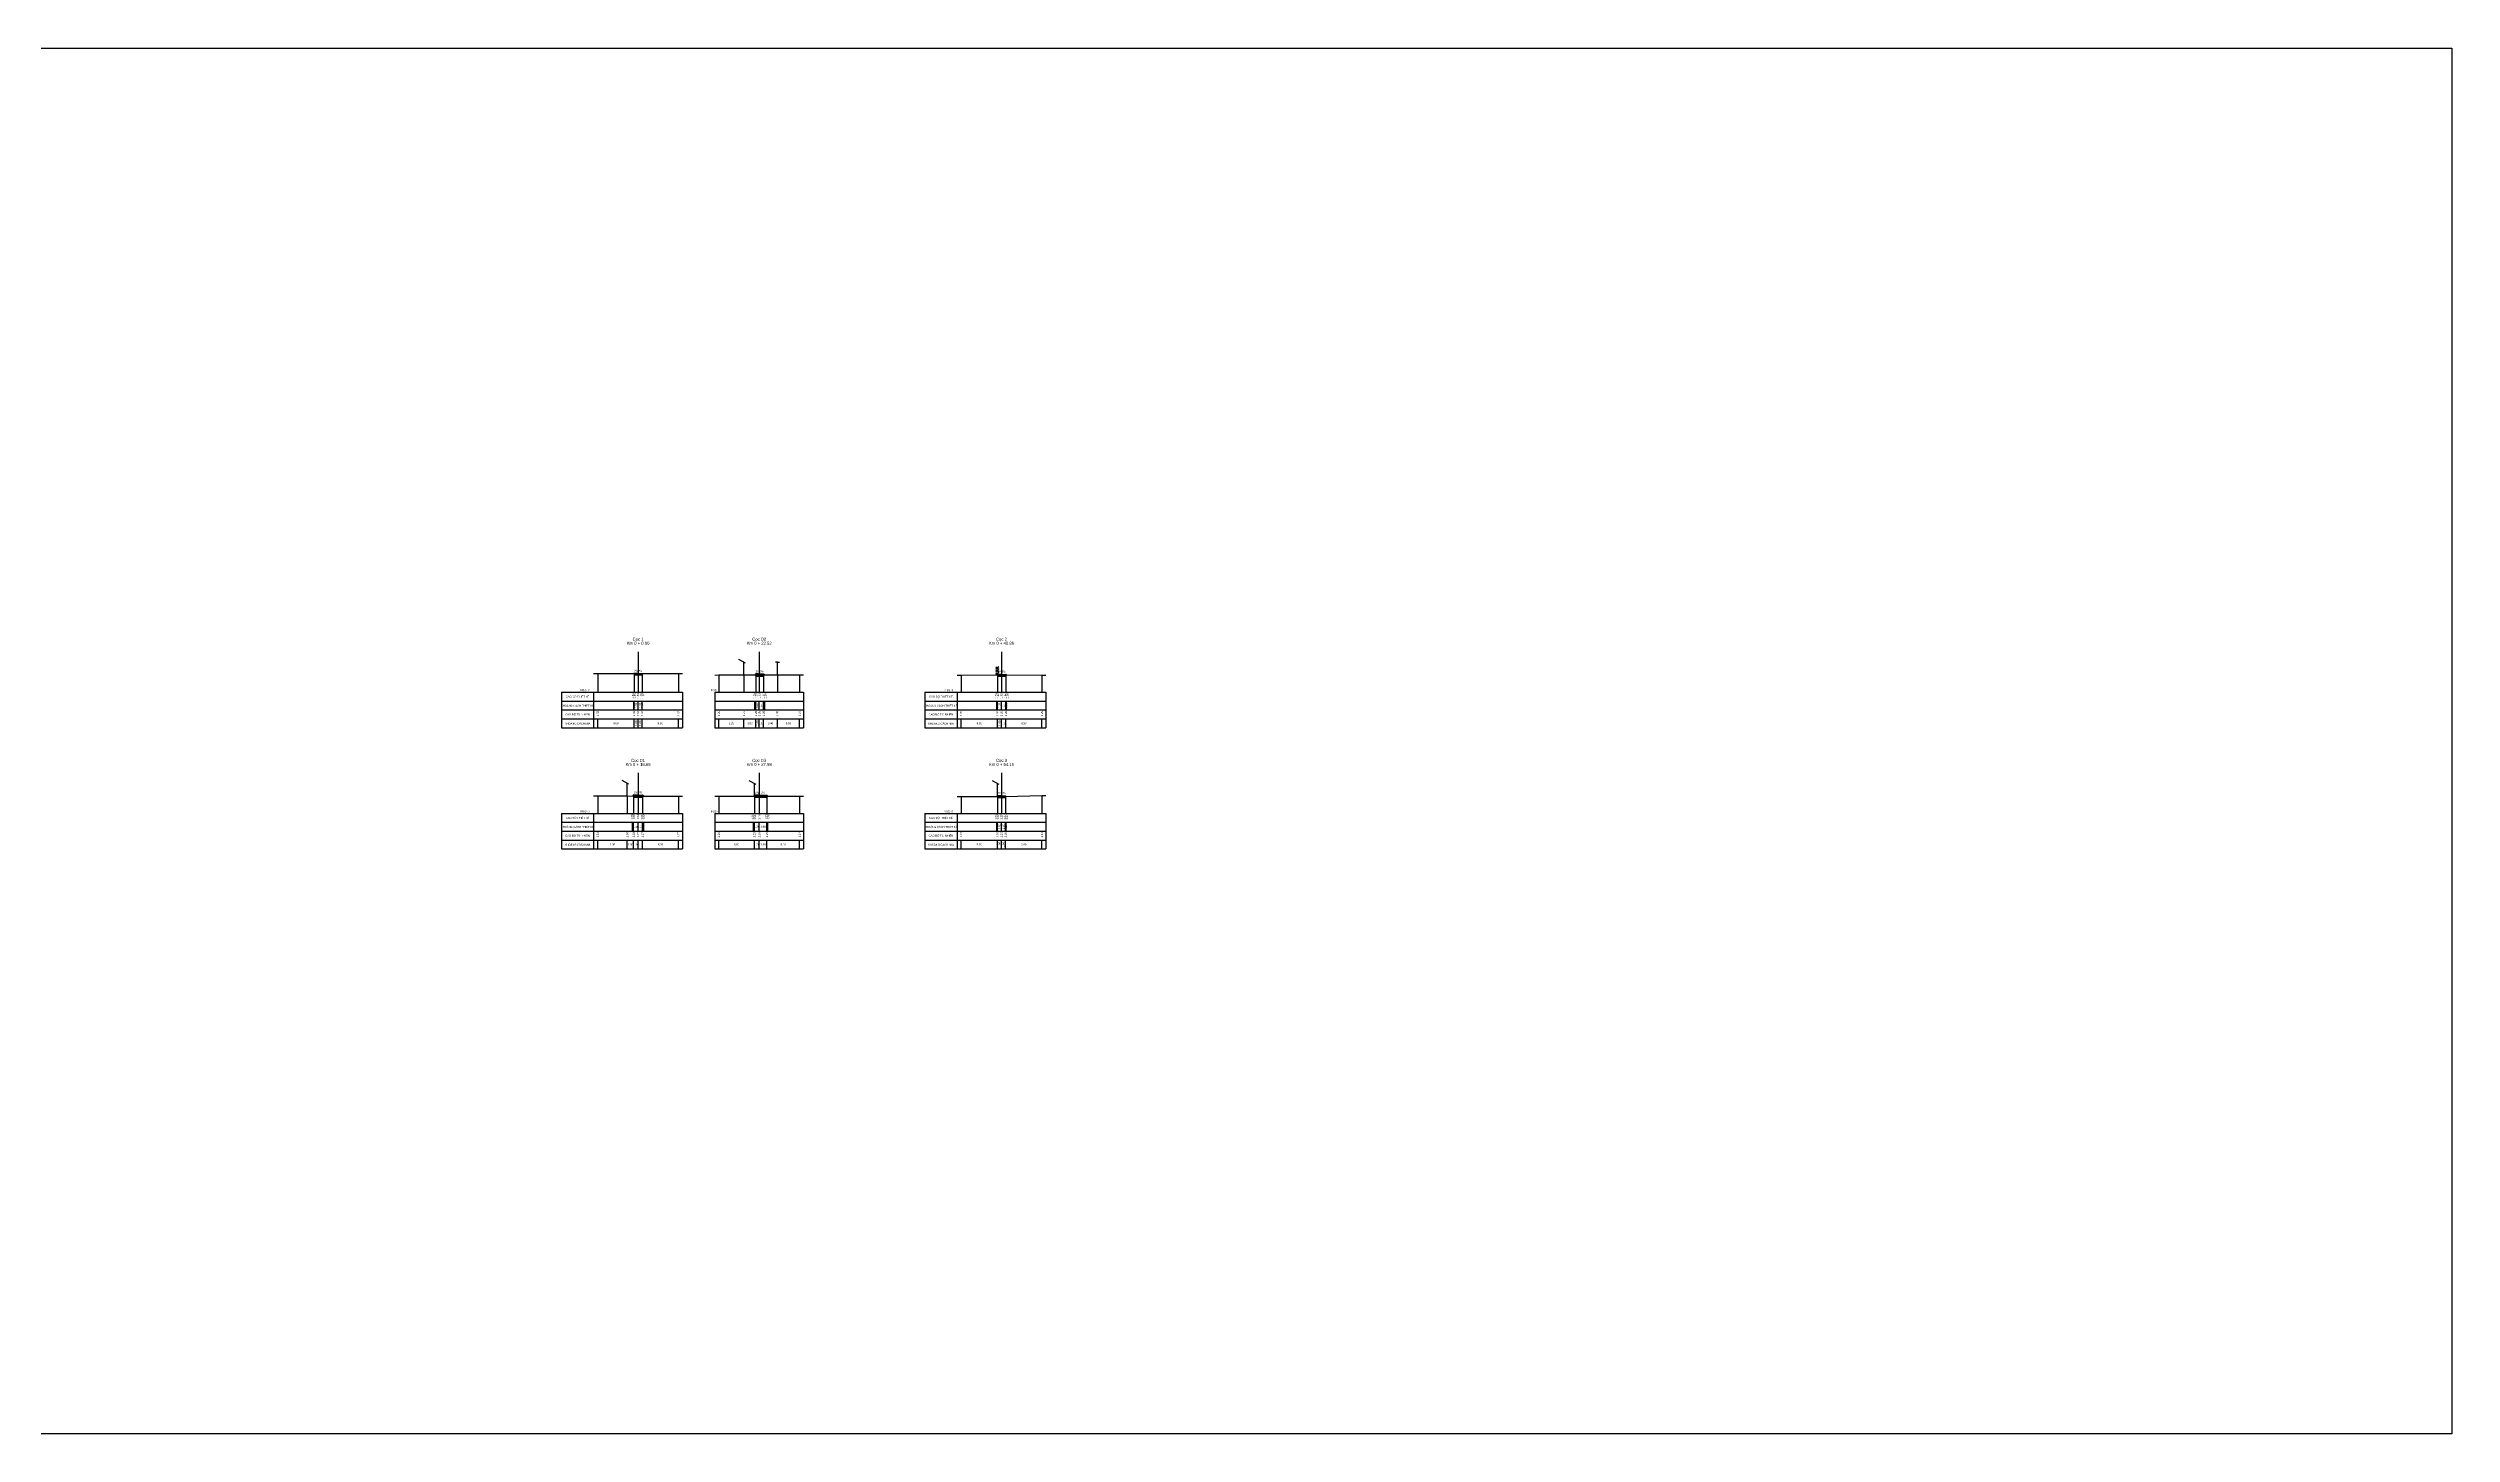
# Model space of a CAD drawing. Header units: inches. Extents: x -261 to 1013, y -2511 to 313.
# Drawn here: x 374 to 969, y -2511 to -2168 of the extents above; entities that cross this region are included whole.
import ezdxf
from ezdxf.enums import TextEntityAlignment as Align

# ---------------------------------------------------------------- set-up
doc = ezdxf.new("R2010")
doc.units = ezdxf.units.IN
doc.header["$MEASUREMENT"] = 0
for name, color, linetype in [('Bang TN tu nhien', 3, 'Continuous'), ('Dien thiet ke TN', 2, 'Continuous'), ('Duong cu', 8, 'Continuous'), ('Duong do thiet ke', 2, 'Continuous'), ('Duong dong trac ngang tu nhien', 9, 'Continuous'), ('KH_VAT', 8, 'Continuous'), ('Khuon duong1', 14, 'Continuous'), ('Mat duong PD 1', 1, 'Continuous'), ('Taluy', 1, 'Continuous'), ('Trac ngang tu nhien', 3, 'Continuous'), ('TracNgang', 7, 'Continuous')]:
    doc.layers.add(name, color=color, linetype=linetype)
doc.styles.add('BangTN', font='viet buddy.shx', dxfattribs={"width": 0.8})

# ---------------------------------------------------------------- blocks, each defined once
blk = doc.blocks.new('ChieuDungVat1.dwg')
at = {"layer": 'KH_VAT', "color": 6}
for points in [[(2.1, 14.6), (-6.3, 19.1)], [(0, 0), (0, 15.7)]]:
    blk.add_lwpolyline(points, dxfattribs=at)
blk = doc.blocks.new('CHIEUDUNGVAT12')
at = {"layer": 'KH_VAT', "color": 1}
for q in [(-2.5, 15.6), (2.5, 15.6)]:
    blk.add_line((0, 15.6), q, dxfattribs=at)
at = {"layer": 'KH_VAT', "color": 7}
blk.add_lwpolyline([(0, 0), (0, 15.6)], dxfattribs=at)
blk = doc.blocks.new('ChieuDungVat4.dwg')
at = {"layer": 'KH_VAT', "color": 1}
blk.add_blockref('CHIEUDUNGVAT12', (0, 0), dxfattribs=at)
blk = doc.blocks.new('HANGRAO')
at = {"color": 2, "linetype": 'Continuous'}
for p, q in [((-1.3, 6.7), (1.2, 4.8)), ((1.2, 6.7), (-1.3, 4.8)), ((1.2, 4.4), (-1.3, 2.5)), ((-1.3, 4.4), (1.2, 2.5)), ((-1.3, 2.1), (1.2, 0.2)), ((1.2, 2.1), (-1.3, 0.2))]:
    blk.add_line(p, q, dxfattribs=at)
blk = doc.blocks.new('ChieuDungVat3.dwg')
at = {"layer": 'KH_VAT', "color": 1, "xscale": 1.5, "yscale": 1.5, "zscale": 1.5}
blk.add_blockref('HANGRAO', (0, 0), dxfattribs=at)

msp = doc.modelspace()

# ---------------------------------------------------------------- linework, layer by layer
msp.add_lwpolyline([(-221.37, -2168), (969.22, -2168), (969.22, -2511.12), (-221.37, -2511.12)], close=True)
at = {"layer": 'Bang TN tu nhien', "color": 3}
for p, q in [((520.03, -2317.48), (520.03, -2327.48)), ((550.03, -2317.48), (550.03, -2327.48)), ((610.03, -2317.48), (610.03, -2327.48)), ((501.03, -2327.48), (501.03, -2336.28)), ((501.03, -2327.48), (531.03, -2327.48)), ((509.03, -2327.48), (509.03, -2336.28)), ((531.03, -2327.48), (531.03, -2336.28)), ((539.03, -2327.48), (539.03, -2336.28)), ((539.03, -2327.48), (561.03, -2327.48)), ((561.03, -2327.48), (561.03, -2336.28)), ((591.03, -2327.48), (591.03, -2336.28)), ((591.03, -2327.48), (621.03, -2327.48)), ((599.03, -2327.48), (599.03, -2336.28)), ((621.03, -2327.48), (621.03, -2336.28)), ((501.03, -2329.68), (531.03, -2329.68)), ((501.03, -2331.88), (531.03, -2331.88)), ((539.03, -2329.68), (561.03, -2329.68)), ((539.03, -2331.88), (561.03, -2331.88)), ((591.03, -2329.68), (621.03, -2329.68)), ((591.03, -2331.88), (621.03, -2331.88)), ((501.03, -2334.08), (531.03, -2334.08)), ((501.03, -2336.28), (531.03, -2336.28)), ((539.03, -2334.08), (561.03, -2334.08)), ((539.03, -2336.28), (561.03, -2336.28)), ((591.03, -2334.08), (621.03, -2334.08)), ((591.03, -2336.28), (621.03, -2336.28)), ((520.03, -2347.48), (520.03, -2357.48)), ((550.03, -2347.48), (550.03, -2357.48)), ((610.03, -2347.48), (610.03, -2357.48)), ((501.03, -2357.48), (501.03, -2366.28)), ((501.03, -2357.48), (531.03, -2357.48)), ((501.03, -2359.68), (531.03, -2359.68)), ((501.03, -2361.88), (531.03, -2361.88)), ((509.03, -2357.48), (509.03, -2366.28)), ((531.03, -2357.48), (531.03, -2366.28)), ((539.03, -2357.48), (539.03, -2366.28)), ((539.03, -2357.48), (561.03, -2357.48)), ((539.03, -2359.68), (561.03, -2359.68)), ((539.03, -2361.88), (561.03, -2361.88)), ((561.03, -2357.48), (561.03, -2366.28)), ((591.03, -2357.48), (591.03, -2366.28)), ((591.03, -2357.48), (621.03, -2357.48)), ((591.03, -2359.68), (621.03, -2359.68)), ((591.03, -2361.88), (621.03, -2361.88)), ((599.03, -2357.48), (599.03, -2366.28)), ((621.03, -2357.48), (621.03, -2366.28)), ((501.03, -2364.08), (531.03, -2364.08)), ((501.03, -2366.28), (531.03, -2366.28)), ((539.03, -2364.08), (561.03, -2364.08)), ((539.03, -2366.28), (561.03, -2366.28)), ((591.03, -2364.08), (621.03, -2364.08)), ((591.03, -2366.28), (621.03, -2366.28))]:
    msp.add_line(p, q, dxfattribs=at)
at = {"layer": 'Dien thiet ke TN'}
for p, q in [((519.03, -2322.83), (519.03, -2327.48)), ((519.03, -2322.83), (519.03, -2327.48)), ((519.03, -2322.83), (519.03, -2327.48)), ((519.03, -2322.83), (519.03, -2327.48)), ((519.03, -2322.83), (519.03, -2327.48)), ((520.03, -2322.85), (520.03, -2327.48)), ((520.03, -2322.85), (520.03, -2327.48)), ((521.03, -2322.83), (521.03, -2327.48)), ((521.03, -2322.83), (521.03, -2327.48)), ((521.03, -2322.83), (521.03, -2327.48)), ((521.03, -2322.83), (521.03, -2327.48)), ((521.03, -2322.83), (521.03, -2327.48)), ((549.23, -2322.95), (549.23, -2327.48)), ((549.23, -2322.95), (549.23, -2327.48)), ((549.23, -2322.95), (549.23, -2327.48)), ((549.23, -2322.95), (549.23, -2327.48)), ((549.23, -2322.95), (549.23, -2327.48)), ((550.03, -2322.97), (550.03, -2327.48)), ((550.03, -2322.97), (550.03, -2327.48)), ((551.13, -2322.95), (551.13, -2327.48)), ((551.13, -2322.95), (551.13, -2327.48)), ((551.13, -2322.95), (551.13, -2327.48)), ((551.13, -2322.95), (551.13, -2327.48)), ((551.13, -2322.95), (551.13, -2327.48)), ((609.03, -2323.04), (609.03, -2327.48)), ((609.03, -2323.04), (609.03, -2327.48)), ((609.03, -2323.04), (609.03, -2327.48)), ((609.03, -2323.04), (609.03, -2327.48)), ((609.03, -2323.04), (609.03, -2327.48)), ((610.03, -2323.06), (610.03, -2327.48)), ((610.03, -2323.06), (610.03, -2327.48)), ((611.13, -2323.04), (611.13, -2327.48)), ((611.13, -2323.04), (611.13, -2327.48)), ((611.13, -2323.04), (611.13, -2327.48)), ((611.13, -2323.04), (611.13, -2327.48)), ((611.13, -2323.04), (611.13, -2327.48)), ((518.93, -2352.92), (518.93, -2357.48)), ((518.93, -2352.92), (518.93, -2357.48)), ((518.93, -2352.92), (518.93, -2357.48)), ((518.93, -2352.92), (518.93, -2357.48)), ((518.93, -2352.92), (518.93, -2357.48)), ((520.03, -2352.94), (520.03, -2357.48)), ((520.03, -2352.94), (520.03, -2357.48)), ((521.13, -2352.92), (521.13, -2357.48)), ((521.13, -2352.92), (521.13, -2357.48)), ((521.13, -2352.92), (521.13, -2357.48)), ((521.13, -2352.92), (521.13, -2357.48)), ((521.13, -2352.92), (521.13, -2357.48)), ((548.83, -2352.97), (548.83, -2357.48)), ((548.83, -2352.97), (548.83, -2357.48)), ((548.83, -2352.97), (548.83, -2357.48)), ((548.83, -2352.97), (548.83, -2357.48)), ((548.83, -2352.97), (548.83, -2357.48)), ((550.03, -2353), (550.03, -2357.48)), ((550.03, -2353), (550.03, -2357.48)), ((551.93, -2352.96), (551.93, -2357.48)), ((551.93, -2352.96), (551.93, -2357.48)), ((551.93, -2352.96), (551.93, -2357.48)), ((551.93, -2352.96), (551.93, -2357.48)), ((551.93, -2352.96), (551.93, -2357.48)), ((609.03, -2353.11), (609.03, -2357.48)), ((609.03, -2353.11), (609.03, -2357.48)), ((609.03, -2353.11), (609.03, -2357.48)), ((609.03, -2353.11), (609.03, -2357.48)), ((609.03, -2353.11), (609.03, -2357.48)), ((610.03, -2353.13), (610.03, -2357.48)), ((610.03, -2353.13), (610.03, -2357.48)), ((611.03, -2353.11), (611.03, -2357.48)), ((611.03, -2353.11), (611.03, -2357.48)), ((611.03, -2353.11), (611.03, -2357.48)), ((611.03, -2353.11), (611.03, -2357.48)), ((611.03, -2353.11), (611.03, -2357.48))]:
    msp.add_line(p, q, dxfattribs=at)
at = {"layer": 'Duong cu'}
for points in [[(519.03, -2322.86), (519.03, -2323.15), (520.03, -2323.14), (521.03, -2323.15), (521.03, -2322.86)], [(519.03, -2322.93), (520.03, -2322.92), (521.03, -2322.93)], [(519.03, -2323.03), (520.03, -2323.02), (521.03, -2323.03)], [(549.23, -2323.22), (549.23, -2323.51), (550.03, -2323.51), (551.13, -2323.51), (551.13, -2323.22)], [(549.23, -2323.29), (550.03, -2323.29), (551.13, -2323.29)], [(549.23, -2323.39), (550.03, -2323.39), (551.13, -2323.39)], [(609.03, -2323.22), (609.03, -2323.51), (610.03, -2323.51), (611.13, -2323.51), (611.13, -2323.22)], [(609.03, -2323.29), (610.03, -2323.29), (611.13, -2323.29)], [(609.03, -2323.39), (610.03, -2323.39), (611.13, -2323.39)], [(518.93, -2353.2), (518.93, -2353.49), (520.03, -2353.5), (521.13, -2353.5), (521.13, -2353.21)], [(518.93, -2353.27), (520.03, -2353.28), (521.13, -2353.28)], [(518.93, -2353.37), (520.03, -2353.38), (521.13, -2353.38)], [(548.83, -2353.22), (548.83, -2353.51), (550.03, -2353.51), (551.93, -2353.51), (551.93, -2353.22)], [(548.83, -2353.29), (550.03, -2353.29), (551.93, -2353.29)], [(548.83, -2353.39), (550.03, -2353.39), (551.93, -2353.39)], [(609.03, -2353.28), (609.03, -2353.57), (610.03, -2353.52), (611.03, -2353.57), (611.03, -2353.28)], [(609.03, -2353.35), (610.03, -2353.3), (611.03, -2353.35)], [(609.03, -2353.45), (610.03, -2353.4), (611.03, -2353.45)]]:
    msp.add_lwpolyline(points, dxfattribs=at)
at = {"layer": 'Duong do thiet ke', "color": 1}
for centre in [(520.03, -2322.85), (550.03, -2322.97), (610.03, -2323.06), (520.03, -2352.94), (550.03, -2353), (610.03, -2353.13)]:
    msp.add_circle(centre, 0.1, dxfattribs=at)
at = {"layer": 'Duong dong trac ngang tu nhien', "color": 8}
for p, q in [((510.03, -2322.86), (510.03, -2327.48)), ((519.03, -2322.86), (519.03, -2327.48)), ((520.03, -2322.85), (520.03, -2327.48)), ((521.03, -2322.86), (521.03, -2327.48)), ((530.03, -2322.86), (530.03, -2327.48)), ((540.03, -2323.22), (540.03, -2327.48)), ((546.23, -2323.21), (546.23, -2327.48)), ((549.23, -2323.22), (549.23, -2327.48)), ((550.03, -2323.22), (550.03, -2327.48)), ((551.13, -2323.22), (551.13, -2327.48)), ((554.53, -2323.2), (554.53, -2327.48)), ((560.03, -2323.21), (560.03, -2327.48)), ((600.03, -2323.23), (600.03, -2327.48)), ((609.03, -2323.22), (609.03, -2327.48)), ((610.03, -2323.22), (610.03, -2327.48)), ((611.13, -2323.22), (611.13, -2327.48)), ((620.03, -2323.23), (620.03, -2327.48)), ((510.03, -2353.17), (510.03, -2357.48)), ((517.33, -2353.18), (517.33, -2357.48)), ((518.93, -2353.2), (518.93, -2357.48)), ((520.03, -2353.21), (520.03, -2357.48)), ((521.13, -2353.21), (521.13, -2357.48)), ((530.03, -2353.21), (530.03, -2357.48)), ((540.03, -2353.22), (540.03, -2357.48)), ((548.83, -2353.22), (548.83, -2357.48)), ((550.03, -2353.22), (550.03, -2357.48)), ((551.93, -2353.22), (551.93, -2357.48)), ((560.03, -2353.22), (560.03, -2357.48)), ((600.03, -2353.28), (600.03, -2357.48)), ((609.03, -2353.28), (609.03, -2357.48)), ((610.03, -2353.23), (610.03, -2357.48)), ((611.03, -2353.28), (611.03, -2357.48)), ((620.03, -2353.06), (620.03, -2357.48))]:
    msp.add_line(p, q, dxfattribs=at)
at = {"layer": 'Khuon duong1', "color": 3}
for points in [[(519.03, -2322.83), (519.03, -2322.98), (519.03, -2323.08), (520.03, -2323.1), (520.03, -2323), (520.03, -2322.85)], [(520.03, -2322.85), (520.03, -2323), (520.03, -2323.1), (521.03, -2323.08), (521.03, -2322.98), (521.03, -2322.83)], [(549.23, -2322.95), (549.23, -2323.1), (549.23, -2323.2), (550.03, -2323.22), (550.03, -2323.12), (550.03, -2322.97)], [(550.03, -2322.97), (550.03, -2323.12), (550.03, -2323.22), (551.13, -2323.2), (551.13, -2323.1), (551.13, -2322.95)], [(609.03, -2323.04), (609.03, -2323.19), (609.03, -2323.29), (610.03, -2323.31), (610.03, -2323.21), (610.03, -2323.06)], [(610.03, -2323.06), (610.03, -2323.21), (610.03, -2323.31), (611.13, -2323.29), (611.13, -2323.19), (611.13, -2323.04)], [(518.93, -2352.92), (518.93, -2353.07), (518.93, -2353.17), (520.03, -2353.19), (520.03, -2353.09), (520.03, -2352.94)], [(520.03, -2352.94), (520.03, -2353.09), (520.03, -2353.19), (521.13, -2353.17), (521.13, -2353.07), (521.13, -2352.92)], [(548.83, -2352.97), (548.83, -2353.12), (548.83, -2353.22), (550.03, -2353.25), (550.03, -2353.15), (550.03, -2353)], [(550.03, -2353), (550.03, -2353.15), (550.03, -2353.25), (551.93, -2353.21), (551.93, -2353.11), (551.93, -2352.96)], [(609.03, -2353.11), (609.03, -2353.26), (609.03, -2353.36), (610.03, -2353.38), (610.03, -2353.28), (610.03, -2353.13)], [(610.03, -2353.13), (610.03, -2353.28), (610.03, -2353.38), (611.03, -2353.36), (611.03, -2353.26), (611.03, -2353.11)]]:
    msp.add_lwpolyline(points, dxfattribs=at)
at = {"layer": 'Khuon duong1', "color": 2}
for points in [[(519.03, -2322.98), (520.03, -2323)], [(520.03, -2323), (521.03, -2322.98)], [(549.23, -2323.1), (550.03, -2323.12)], [(550.03, -2323.12), (551.13, -2323.1)], [(609.03, -2323.19), (610.03, -2323.21)], [(610.03, -2323.21), (611.13, -2323.19)], [(518.93, -2353.07), (520.03, -2353.09)], [(520.03, -2353.09), (521.13, -2353.07)], [(548.83, -2353.12), (550.03, -2353.15)], [(550.03, -2353.15), (551.93, -2353.11)], [(609.03, -2353.26), (610.03, -2353.28)], [(610.03, -2353.28), (611.03, -2353.26)]]:
    msp.add_lwpolyline(points, dxfattribs=at)
at = {"layer": 'Mat duong PD 1'}
for points in [[(520.03, -2322.85), (519.03, -2322.83)], [(520.03, -2322.85), (521.03, -2322.83)], [(550.03, -2322.97), (549.23, -2322.95)], [(550.03, -2322.97), (551.13, -2322.95)], [(610.03, -2323.06), (609.03, -2323.04)], [(610.03, -2323.06), (611.13, -2323.04)], [(520.03, -2352.94), (518.93, -2352.92)], [(520.03, -2352.94), (521.13, -2352.92)], [(550.03, -2353), (548.83, -2352.97)], [(550.03, -2353), (551.93, -2352.96)], [(610.03, -2353.13), (609.03, -2353.11)], [(610.03, -2353.13), (611.03, -2353.11)]]:
    msp.add_lwpolyline(points, dxfattribs=at)
at = {"layer": 'Taluy'}
for points in [[(519.03, -2322.83), (519, -2322.86), (519, -2322.86)], [(521.03, -2322.83), (521.06, -2322.86), (521.06, -2322.86)], [(549.23, -2322.95), (548.96, -2323.22), (548.96, -2323.22)], [(551.13, -2322.95), (551.4, -2323.22), (551.4, -2323.22)], [(609.03, -2323.04), (608.85, -2323.22), (608.85, -2323.22)], [(611.13, -2323.04), (611.31, -2323.22), (611.31, -2323.22)], [(518.93, -2352.92), (518.65, -2353.2), (518.65, -2353.2)], [(521.13, -2352.92), (521.42, -2353.21), (521.42, -2353.21)], [(548.83, -2352.97), (548.58, -2353.22), (548.58, -2353.22)], [(551.93, -2352.96), (552.19, -2353.22), (552.19, -2353.22)], [(609.03, -2353.11), (608.86, -2353.28), (608.86, -2353.28)], [(611.03, -2353.11), (611.2, -2353.28), (611.2, -2353.28)]]:
    msp.add_lwpolyline(points, dxfattribs=at)
at = {"layer": 'Trac ngang tu nhien', "color": 3}
for points in [[(509.03, -2322.86), (510.03, -2322.86), (519.03, -2322.86), (520.03, -2322.85), (521.03, -2322.86), (530.03, -2322.86), (531.03, -2322.86)], [(539.03, -2323.23), (540.03, -2323.22), (546.23, -2323.21), (549.23, -2323.22), (550.03, -2323.22), (551.13, -2323.22), (554.53, -2323.2), (560.03, -2323.21), (561.03, -2323.21)], [(599.03, -2323.23), (600.03, -2323.23), (609.03, -2323.22), (610.03, -2323.22), (611.13, -2323.22), (620.03, -2323.23), (621.03, -2323.23)], [(509.03, -2353.17), (510.03, -2353.17), (517.33, -2353.18), (518.93, -2353.2), (520.03, -2353.21), (521.13, -2353.21), (530.03, -2353.21), (531.03, -2353.21)], [(539.03, -2353.22), (540.03, -2353.22), (548.83, -2353.22), (550.03, -2353.22), (551.93, -2353.22), (560.03, -2353.22), (561.03, -2353.22)], [(599.03, -2353.28), (600.03, -2353.28), (609.03, -2353.28), (610.03, -2353.23), (611.03, -2353.28), (620.03, -2353.06), (621.03, -2353.03)]]:
    msp.add_lwpolyline(points, dxfattribs=at)
at = {"layer": 'TracNgang', "color": 2}
for p, q in [((519, -2331.88), (519, -2329.68)), ((519.03, -2331.88), (519.03, -2329.68)), ((520.03, -2331.88), (520.03, -2329.68)), ((521.03, -2331.88), (521.03, -2329.68)), ((521.06, -2331.88), (521.06, -2329.68)), ((548.96, -2331.88), (548.96, -2329.68)), ((549.23, -2331.88), (549.23, -2329.68)), ((550.03, -2331.88), (550.03, -2329.68)), ((551.13, -2331.88), (551.13, -2329.68)), ((551.4, -2331.88), (551.4, -2329.68)), ((608.85, -2331.88), (608.85, -2329.68)), ((609.03, -2331.88), (609.03, -2329.68)), ((610.03, -2331.88), (610.03, -2329.68)), ((611.13, -2331.88), (611.13, -2329.68)), ((611.31, -2331.88), (611.31, -2329.68)), ((518.65, -2361.88), (518.65, -2359.68)), ((518.93, -2361.88), (518.93, -2359.68)), ((520.03, -2361.88), (520.03, -2359.68)), ((521.13, -2361.88), (521.13, -2359.68)), ((521.42, -2361.88), (521.42, -2359.68)), ((548.58, -2361.88), (548.58, -2359.68)), ((548.83, -2361.88), (548.83, -2359.68)), ((550.03, -2361.88), (550.03, -2359.68)), ((551.93, -2361.88), (551.93, -2359.68)), ((552.19, -2361.88), (552.19, -2359.68)), ((608.86, -2361.88), (608.86, -2359.68)), ((609.03, -2361.88), (609.03, -2359.68)), ((610.03, -2361.88), (610.03, -2359.68)), ((611.03, -2361.88), (611.03, -2359.68)), ((611.2, -2361.88), (611.2, -2359.68))]:
    msp.add_line(p, q, dxfattribs=at)
at = {"layer": 'TracNgang', "color": 3}
for p, q in [((510.03, -2336.28), (510.03, -2334.08)), ((519.03, -2336.28), (519.03, -2334.08)), ((520.03, -2336.28), (520.03, -2334.08)), ((521.03, -2336.28), (521.03, -2334.08)), ((530.03, -2336.28), (530.03, -2334.08)), ((540.03, -2336.28), (540.03, -2334.08)), ((546.23, -2336.28), (546.23, -2334.08)), ((549.23, -2336.28), (549.23, -2334.08)), ((550.03, -2336.28), (550.03, -2334.08)), ((551.13, -2336.28), (551.13, -2334.08)), ((554.53, -2336.28), (554.53, -2334.08)), ((560.03, -2336.28), (560.03, -2334.08)), ((600.03, -2336.28), (600.03, -2334.08)), ((609.03, -2336.28), (609.03, -2334.08)), ((610.03, -2336.28), (610.03, -2334.08)), ((611.13, -2336.28), (611.13, -2334.08)), ((620.03, -2336.28), (620.03, -2334.08)), ((510.03, -2366.28), (510.03, -2364.08)), ((517.33, -2366.28), (517.33, -2364.08)), ((518.93, -2366.28), (518.93, -2364.08)), ((520.03, -2366.28), (520.03, -2364.08)), ((521.13, -2366.28), (521.13, -2364.08)), ((530.03, -2366.28), (530.03, -2364.08)), ((540.03, -2366.28), (540.03, -2364.08)), ((548.83, -2366.28), (548.83, -2364.08)), ((550.03, -2366.28), (550.03, -2364.08)), ((551.93, -2366.28), (551.93, -2364.08)), ((560.03, -2366.28), (560.03, -2364.08)), ((600.03, -2366.28), (600.03, -2364.08)), ((609.03, -2366.28), (609.03, -2364.08)), ((610.03, -2366.28), (610.03, -2364.08)), ((611.03, -2366.28), (611.03, -2364.08)), ((620.03, -2366.28), (620.03, -2364.08))]:
    msp.add_line(p, q, dxfattribs=at)

# ---------------------------------------------------------------- block references
at = {"color": 3, "xscale": 0.2, "yscale": 0.2000000000000002, "zscale": 0.2}
for name, p in [('ChieuDungVat1.dwg', (546.23, -2323.21)), ('ChieuDungVat4.dwg', (554.53, -2323.2)), ('ChieuDungVat3.dwg', (609.03, -2323.22)), ('ChieuDungVat1.dwg', (517.33, -2353.18)), ('ChieuDungVat1.dwg', (548.83, -2353.22)), ('ChieuDungVat1.dwg', (609.03, -2353.28))]:
    msp.add_blockref(name, p, dxfattribs=at)

# ---------------------------------------------------------------- texts
at = {"layer": 'Bang TN tu nhien', "color": 3, "style": 'BangTN', "width": 0.8}
for s, p in [('KHOẢNG CÁCH THIÊT KẾ', (505.03, -2330.78)), ('CAO ĐỘ TỰ NHIÊN', (505.03, -2332.98)), ('CAO ĐỘ THIẾT KẾ', (505.03, -2328.58)), ('KHOẢNG CÁCH THIÊT KẾ', (595.03, -2330.78)), ('CAO ĐỘ TỰ NHIÊN', (595.03, -2332.98)), ('CAO ĐỘ THIẾT KẾ', (595.03, -2328.58)), ('KHOẢNG CÁCH MIA', (505.03, -2335.18)), ('KHOẢNG CÁCH MIA', (595.03, -2335.18)), ('KHOẢNG CÁCH THIÊT KẾ', (505.03, -2360.78)), ('CAO ĐỘ TỰ NHIÊN', (505.03, -2362.98)), ('CAO ĐỘ THIẾT KẾ', (505.03, -2358.58)), ('KHOẢNG CÁCH THIÊT KẾ', (595.03, -2360.78)), ('CAO ĐỘ TỰ NHIÊN', (595.03, -2362.98)), ('CAO ĐỘ THIẾT KẾ', (595.03, -2358.58)), ('KHOẢNG CÁCH MIA', (505.03, -2365.18)), ('KHOẢNG CÁCH MIA', (595.03, -2365.18))]:
    msp.add_text(s, height=0.5, dxfattribs=at).set_placement(p, align=Align.MIDDLE)
at = {"layer": 'Dien thiet ke TN', "color": 2, "style": 'BangTN', "width": 0.8}
for rotation, p in [(358.85424, (519.53, -2322.59)), (1.14576, (520.52, -2322.59)), (358.85424, (549.63, -2322.71)), (1.14576, (550.57, -2322.71)), (358.85424, (609.53, -2322.8)), (1.14576, (610.57, -2322.8)), (358.85424, (519.48, -2352.68)), (1.14576, (520.57, -2352.68)), (358.85424, (549.43, -2352.73)), (1.14576, (550.97, -2352.73)), (358.85424, (609.53, -2352.87)), (1.14576, (610.52, -2352.87))]:
    msp.add_text('2%', height=0.5, rotation=rotation, dxfattribs=at).set_placement(p, align=Align.BOTTOM_CENTER)
at = {"layer": 'Trac ngang tu nhien', "color": 3, "style": 'BangTN'}
for s, p in [('Km 0 + 0.00', (520.03, -2315.73)), ('Cọc 1', (520.03, -2314.73)), ('Km 0 + 22.52', (550.03, -2315.73)), ('Cọc D2', (550.03, -2314.73)), ('Km 0 + 40.86', (610.03, -2315.73)), ('Cọc 2', (610.03, -2314.73)), ('Km 0 + 16.85', (520.03, -2345.73)), ('Cọc D1', (520.03, -2344.73)), ('Km 0 + 27.58', (550.03, -2345.73)), ('Cọc D3', (550.03, -2344.73)), ('Km 0 + 54.15', (610.03, -2345.73)), ('Cọc 3', (610.03, -2344.73))]:
    msp.add_text(s, height=0.75, dxfattribs=at).set_placement(p, align=Align.CENTER)
at = {"layer": 'Trac ngang tu nhien', "color": 3, "char_height": 0.5, "style": 'BangTN'}
for insert, attachment_point in [((508.03, -2327.23), 9), ((538.03, -2327.23), 7), ((598.03, -2327.23), 9), ((508.03, -2357.23), 9), ((538.03, -2357.23), 7), ((598.03, -2357.23), 9)]:
    msp.add_mtext('MSS -3', dxfattribs=dict(at, insert=insert, attachment_point=attachment_point))
at = {"layer": 'TracNgang', "color": 3, "style": 'BangTN', "width": 0.8}
for s, p in [('1.63', (510.03, -2332.13)), ('1.62', (519.03, -2332.13)), ('1.63', (520.03, -2332.13)), ('1.62', (521.03, -2332.13)), ('1.62', (530.03, -2332.13)), ('1.26', (540.03, -2332.13)), ('1.27', (546.23, -2332.13)), ('1.26', (549.23, -2332.13)), ('1.26', (550.03, -2332.13)), ('1.26', (551.13, -2332.13)), ('1.28', (554.53, -2332.13)), ('1.27', (560.03, -2332.13)), ('1.25', (600.03, -2332.13)), ('1.26', (609.03, -2332.13)), ('1.26', (610.03, -2332.13)), ('1.26', (611.13, -2332.13)), ('1.25', (620.03, -2332.13)), ('1.31', (510.03, -2362.13)), ('1.30', (517.33, -2362.13)), ('1.28', (518.93, -2362.13)), ('1.27', (520.03, -2362.13)), ('1.27', (521.13, -2362.13)), ('1.27', (530.03, -2362.13)), ('1.26', (540.03, -2362.13)), ('1.26', (548.83, -2362.13)), ('1.26', (550.03, -2362.13)), ('1.26', (551.93, -2362.13)), ('1.27', (560.03, -2362.13)), ('1.21', (600.03, -2362.13)), ('1.20', (609.03, -2362.13)), ('1.25', (610.03, -2362.13)), ('1.20', (611.03, -2362.13)), ('1.43', (620.03, -2362.13))]:
    msp.add_text(s, height=0.5, rotation=90, dxfattribs=at).set_placement(p, align=Align.MIDDLE_RIGHT)
at = {"layer": 'TracNgang', "color": 2, "style": 'BangTN', "width": 0.8}
for s, p in [('1.62', (518.76, -2327.73)), ('1.65', (519.26, -2327.73)), ('1.63', (520.03, -2327.73)), ('1.65', (520.79, -2327.73)), ('1.62', (521.29, -2327.73)), ('1.26', (548.84, -2327.73)), ('1.53', (549.34, -2327.73)), ('1.51', (550.03, -2327.73)), ('1.54', (551.02, -2327.73)), ('1.26', (551.52, -2327.73)), ('1.26', (608.69, -2327.73)), ('1.44', (609.19, -2327.73)), ('1.42', (610.03, -2327.73)), ('1.44', (610.97, -2327.73)), ('1.26', (611.47, -2327.73)), ('1.28', (518.54, -2357.73)), ('1.56', (519.04, -2357.73)), ('1.54', (520.03, -2357.73)), ('1.56', (521.03, -2357.73)), ('1.27', (521.53, -2357.73)), ('1.26', (548.45, -2357.73)), ('1.51', (548.95, -2357.73)), ('1.49', (550.03, -2357.73)), ('1.53', (551.81, -2357.73)), ('1.26', (552.31, -2357.73)), ('1.20', (608.69, -2357.73)), ('1.37', (609.19, -2357.73)), ('1.35', (610.03, -2357.73)), ('1.37', (610.86, -2357.73)), ('1.20', (611.36, -2357.73))]:
    msp.add_text(s, height=0.5, rotation=90, dxfattribs=at).set_placement(p, align=Align.MIDDLE_RIGHT)
for s, p in [('0.03', (519.01, -2330.78)), ('1.00', (519.53, -2330.78)), ('1.00', (520.53, -2330.78)), ('0.03', (521.04, -2330.78)), ('0.27', (549.09, -2330.78)), ('0.80', (549.63, -2330.78)), ('0.27', (551.27, -2330.78)), ('0.18', (608.94, -2330.78)), ('1.00', (609.53, -2330.78)), ('0.18', (611.22, -2330.78)), ('0.28', (518.79, -2360.78)), ('0.29', (521.28, -2360.78)), ('0.25', (548.7, -2360.78)), ('0.27', (552.06, -2360.78)), ('0.17', (608.94, -2360.78)), ('1.00', (609.53, -2360.78)), ('1.00', (610.53, -2360.78)), ('0.17', (611.11, -2360.78))]:
    msp.add_text(s, height=0.5, rotation=90, dxfattribs=at).set_placement(p, align=Align.MIDDLE)
for s, p in [('1.10', (550.58, -2330.78)), ('1.10', (610.58, -2330.78)), ('1.10', (519.48, -2360.78)), ('1.10', (520.58, -2360.78)), ('1.20', (549.43, -2360.78)), ('1.90', (550.98, -2360.78))]:
    msp.add_text(s, height=0.5, dxfattribs=at).set_placement(p, align=Align.MIDDLE)
at = {"layer": 'TracNgang', "color": 3, "style": 'BangTN', "width": 0.8}
for s, p in [('9.00', (514.53, -2335.18)), ('9.00', (525.53, -2335.18)), ('6.20', (543.13, -2335.18)), ('3.00', (547.73, -2335.18)), ('1.10', (550.58, -2335.18)), ('3.40', (552.83, -2335.18)), ('5.50', (557.28, -2335.18)), ('9.00', (604.53, -2335.18)), ('1.10', (610.58, -2335.18)), ('8.90', (615.58, -2335.18)), ('7.30', (513.68, -2365.18)), ('1.60', (518.13, -2365.18)), ('1.10', (519.48, -2365.18)), ('1.10', (520.58, -2365.18)), ('8.90', (525.58, -2365.18)), ('8.80', (544.43, -2365.18)), ('1.20', (549.43, -2365.18)), ('1.90', (550.98, -2365.18)), ('8.10', (555.98, -2365.18)), ('9.00', (604.53, -2365.18)), ('9.00', (615.53, -2365.18))]:
    msp.add_text(s, height=0.5, dxfattribs=at).set_placement(p, align=Align.MIDDLE)
for s, p in [('1.00', (519.53, -2335.18)), ('1.00', (520.53, -2335.18)), ('0.80', (549.63, -2335.18)), ('1.00', (609.53, -2335.18)), ('1.00', (609.53, -2365.18)), ('1.00', (610.53, -2365.18))]:
    msp.add_text(s, height=0.5, rotation=90, dxfattribs=at).set_placement(p, align=Align.MIDDLE)

doc.saveas('drawing.dxf')
